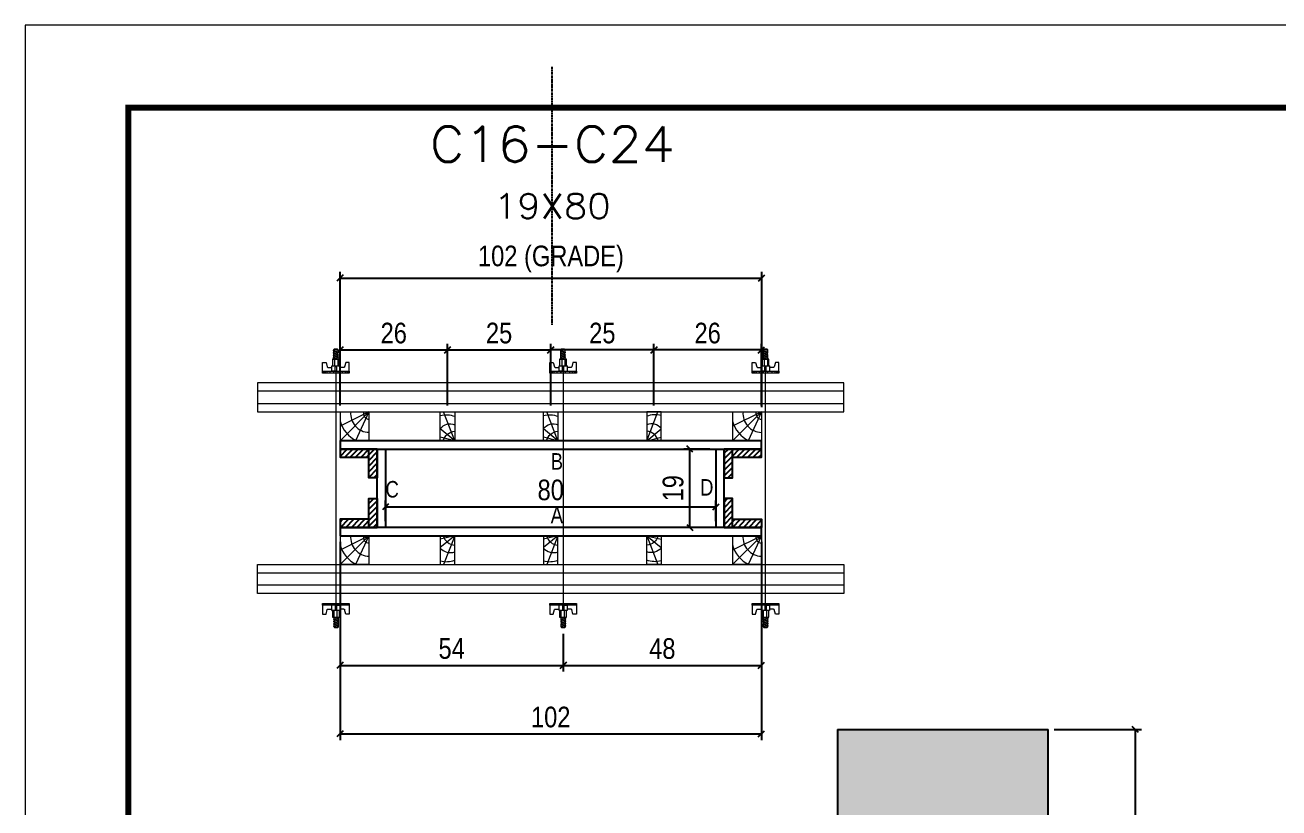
# Model space of a CAD drawing. Extents: x 71 to 6311, y -2991 to 2643.
# Drawn here: x 1656 to 2264, y -1171 to -791 of the extents above; entities that cross this region are included whole.
import ezdxf
from ezdxf.enums import TextEntityAlignment as Align

# ---------------------------------------------------------------- set-up
doc = ezdxf.new("R2010")
doc.units = 0
doc.linetypes.add('HIDDEN', pattern=[0.375, 0.25, -0.125])
for name, color, linetype in [('COTA', 241, 'Continuous'), ('NOMENCLATURA', 7, 'Continuous'), ('Painéis', 200, 'Continuous'), ('PONTALETE', 7, 'Continuous'), ('SARRAFO', 251, 'Continuous'), ('Texto de Titulo', 7, 'Continuous'), ('Texto Qtd Sarr', 242, 'Continuous')]:
    doc.layers.add(name, color=color, linetype=linetype)
for name, color, linetype, lineweight in [('Folhas', 255, 'Continuous', 9), ('Hachura', 251, 'Continuous', 9), ('Madeira', 126, 'Continuous', 18), ('Perfil Metálico', 224, 'Continuous', 18), ('Texto Seção', 7, 'Continuous', 15)]:
    doc.layers.add(name, color=color, linetype=linetype, lineweight=lineweight)
doc.styles.add('COTA TECNICA', font='techl___.ttf', dxfattribs={"height": 10})
doc.styles.add('COTA TECNICA 2X', font='techl___.ttf', dxfattribs={"height": 10})
doc.styles.add('ROMANS', font='romans.shx', dxfattribs={"oblique": 19})
doc.styles.get("Standard").update_dxf_attribs({"font": 'arial.ttf'})
doc.dimstyles.new('PAINEL-NOVA', dxfattribs={"dimtxt": 10, "dimasz": 3, "dimexe": 3, "dimexo": 3, "dimgap": 3, "dimtad": 1, "dimdec": 1, "dimzin": 12, "dimdsep": 46, "dimtxsty": 'COTA TECNICA', "dimblk1": 'OBLIQUE', "dimblk2": 'OBLIQUE', "dimsah": 1, "dimcen": 0.9, "dimclrd": 4, "dimclre": 4, "dimclrt": 240, "dimadec": 1, "dimazin": 3, "dimtfac": 1, "dimtdec": 1, "dimtix": 1, "dimtmove": 0, "dimatfit": 3, "dimfxl": 1, "dimtolj": 1, "dimtzin": 12, "dimarcsym": 0})
doc.dimstyles.new('SECAO PILAR', dxfattribs={"dimtxt": 10, "dimasz": 3, "dimexe": 3, "dimexo": 3, "dimgap": 3, "dimtad": 1, "dimdec": 1, "dimlfac": 0.5, "dimzin": 12, "dimdsep": 46, "dimtxsty": 'COTA TECNICA 2X', "dimblk1": 'OBLIQUE', "dimblk2": 'OBLIQUE', "dimsah": 1, "dimcen": 0.9, "dimclrd": 256, "dimclre": 256, "dimclrt": 256, "dimadec": 1, "dimazin": 3, "dimtfac": 1, "dimtdec": 1, "dimtmove": 0, "dimatfit": 3, "dimfxl": 1, "dimtolj": 1, "dimtzin": 12, "dimarcsym": 0})
pattern_1 = [(46, (3496.0038, -1174.8532), (-1.3703423, 1.3233242), [])]
pattern_2 = [(46, (3496.0038, -1186.8532), (-1.3703423, 1.3233242), [])]
pattern_3 = [(46, (3376.0038, -1174.8532), (-1.3703423, 1.3233242), [])]
pattern_4 = [(46, (3376.0038, -1186.8532), (-1.3703423, 1.3233242), [])]

# ---------------------------------------------------------------- blocks, each defined once
blk = doc.blocks.new('9999999999')
at = {"layer": 'Folhas'}
blk.add_lwpolyline([(0, 0), (1485, 0), (1485, 1050), (0, 1050)], close=True, dxfattribs=at)
at = {"layer": 'Folhas', "color": 30, "const_width": 3}
blk.add_lwpolyline([(1396.18, 1010), (50, 1010), (50, 40), (1396.18, 40)], dxfattribs=at)
blk = doc.blocks.new('_Oblique')
at = {"color": 0, "linetype": 'ByBlock', "lineweight": -2}
blk.add_line((-0.5, -0.5), (0.5, 0.5), dxfattribs=at)
blk = doc.blocks.new('*D409')
at = {"layer": 'COTA', "lineweight": -2, "transparency": 16777216}
for p, q in [((1809, -1041.85), (1809, -1137.84)), ((2013, -1041.85), (2013, -1137.84)), ((1809, -1134.84), (2013, -1134.84))]:
    blk.add_line(p, q, dxfattribs=at)
at = {"layer": 'Defpoints', "color": 0, "transparency": 16777216}
for p in [(1809, -1038.85), (2013, -1038.85), (2013, -1134.84)]:
    blk.add_point(p, dxfattribs=at)
at = {"layer": 'COTA', "lineweight": -2, "transparency": 16777216, "xscale": 3, "yscale": 3, "zscale": 3, "rotation": 180}
blk.add_blockref('_Oblique', (1809, -1134.84), dxfattribs=at)
at = {"layer": 'COTA', "lineweight": -2, "transparency": 16777216, "xscale": 3, "yscale": 3, "zscale": 3}
blk.add_blockref('_Oblique', (2013, -1134.84), dxfattribs=at)
at = {"layer": 'COTA', "transparency": 16777216, "insert": (1911, -1126.74), "char_height": 10, "attachment_point": 5, "style": 'COTA TECNICA 2X'}
blk.add_mtext('\\A1;102', dxfattribs=at)
blk = doc.blocks.new('*D410')
at = {"layer": 'COTA', "lineweight": -2, "transparency": 16777216}
for p, q in [((1831, -1031.85), (1831, -1021.85)), ((1831, -1024.85), (1991, -1024.85)), ((1991, -1031.85), (1991, -1021.85))]:
    blk.add_line(p, q, dxfattribs=at)
at = {"layer": 'Defpoints', "color": 0, "transparency": 16777216}
for p in [(1991, -1024.85), (1831, -1034.85), (1991, -1034.85)]:
    blk.add_point(p, dxfattribs=at)
at = {"layer": 'COTA', "lineweight": -2, "transparency": 16777216, "xscale": 3, "yscale": 3, "zscale": 3, "rotation": 180}
blk.add_blockref('_Oblique', (1831, -1024.85), dxfattribs=at)
at = {"layer": 'COTA', "lineweight": -2, "transparency": 16777216, "xscale": 3, "yscale": 3, "zscale": 3}
blk.add_blockref('_Oblique', (1991, -1024.85), dxfattribs=at)
at = {"layer": 'COTA', "transparency": 16777216, "insert": (1911, -1016.73), "char_height": 10, "attachment_point": 5, "style": 'COTA TECNICA 2X'}
blk.add_mtext('\\A1;80', dxfattribs=at)
blk = doc.blocks.new('B1A.E')
at = {"layer": 'Madeira', "linetype": 'ByBlock', "ltscale": 0.05}
for p, q in [((0, 7), (0, 0)), ((0, 7), (0, 0)), ((7, 7), (7, 0)), ((7, 7), (7, 0))]:
    blk.add_line(p, q, dxfattribs=at)
at = {"layer": 'Madeira', "ltscale": 0.05}
for p, q in [((0, 7), (7, 7)), ((7, 7), (0, 0)), ((7, 7), (0, 3.5)), ((7, 7), (3.77, 0)), ((7, 0), (0, 0))]:
    blk.add_line(p, q, dxfattribs=at)
for centre, radius, start, end in [((7.08, 6.57), 4.53, 174.4861, 268.9531), ((7.09, 6.61), 1.41, 163.7819, 266.2825), ((7.54, 7), 7.87, 196.5528, 242.8845)]:
    blk.add_arc(centre, radius, start, end, dxfattribs=at)
blk = doc.blocks.new('B1A.D')
at = {"layer": 'COTA', "linetype": 'ByBlock'}
blk.add_blockref('B1A.E', (-7, 0), dxfattribs=at)
blk = doc.blocks.new('B1B.E')
at = {"layer": 'Madeira', "linetype": 'ByBlock', "ltscale": 0.05}
for p, q in [((0, 0), (0, -7)), ((0, 0), (0, -7)), ((7, 0), (7, -7)), ((7, 0), (7, -7))]:
    blk.add_line(p, q, dxfattribs=at)
at = {"layer": 'Madeira', "ltscale": 0.05}
for p, q in [((0, 0), (7, 0)), ((7, 0), (0, -7)), ((7, 0), (0, -3.5)), ((7, 0), (3.77, -7)), ((7, -7), (0, -7))]:
    blk.add_line(p, q, dxfattribs=at)
for centre, radius, start, end in [((7.08, -0.43), 4.53, 174.4861, 268.9531), ((7.09, -0.39), 1.41, 163.7819, 266.2825), ((7.54, 0), 7.87, 196.5528, 242.8845)]:
    blk.add_arc(centre, radius, start, end, dxfattribs=at)
blk = doc.blocks.new('B1B.D')
at = {"layer": 'Madeira', "linetype": 'ByBlock', "ltscale": 0.05}
for p, q in [((-7, 0), (-7, -7)), ((-7, 0), (-7, -7)), ((0, 0), (0, -7)), ((0, 0), (0, -7))]:
    blk.add_line(p, q, dxfattribs=at)
at = {"layer": 'Madeira', "ltscale": 0.05}
for p, q in [((-7, 0), (0, 0)), ((0, 0), (-7, -7)), ((0, 0), (-7, -3.5)), ((0, 0), (-3.23, -7)), ((0, -7), (-7, -7))]:
    blk.add_line(p, q, dxfattribs=at)
for centre, radius, start, end in [((0.54, 0), 7.87, 196.5528, 242.8845), ((0.08, -0.44), 4.53, 174.4861, 268.9531), ((0.09, -0.39), 1.41, 163.7819, 266.2825)]:
    blk.add_arc(centre, radius, start, end, dxfattribs=at)
blk = doc.blocks.new('*D411')
at = {"layer": 'COTA', "lineweight": -2, "transparency": 16777216}
for p, q in [((1809, -971.05), (1809, -911.05)), ((1809, -914.05), (2013.19, -914.05)), ((2013.19, -976.64), (2013.19, -911.05))]:
    blk.add_line(p, q, dxfattribs=at)
at = {"layer": 'Defpoints', "color": 0, "transparency": 16777216}
for p in [(2013.19, -914.05), (1809, -974.05), (2013.19, -979.64)]:
    blk.add_point(p, dxfattribs=at)
at = {"layer": 'COTA', "lineweight": -2, "transparency": 16777216, "xscale": 3, "yscale": 3, "zscale": 3, "rotation": 180}
blk.add_blockref('_Oblique', (1809, -914.05), dxfattribs=at)
at = {"layer": 'COTA', "lineweight": -2, "transparency": 16777216, "xscale": 3, "yscale": 3, "zscale": 3}
blk.add_blockref('_Oblique', (2013.19, -914.05), dxfattribs=at)
at = {"layer": 'COTA', "transparency": 16777216, "insert": (1911.1, -904.83), "char_height": 10, "attachment_point": 5, "style": 'COTA TECNICA 2X'}
blk.add_mtext('\\A1;102 (GRADE)', dxfattribs=at)
blk = doc.blocks.new('MEIO PONTALETE')
at = {"layer": 'Madeira'}
for q in [(2.71, 7), (3.5, 2.88), (3.5, 0.87)]:
    blk.add_line((0, 0), q, dxfattribs=at)
blk.add_lwpolyline([(0, 0), (3.5, 0), (3.5, 7), (0, 7)], close=True, dxfattribs=at)
for centre, radius, start, end in [((2.04, 0.06), 6.23, 76.4499, 109.0913), ((1.09, 0.9), 3.19, 40.9063, 109.9847), ((-0.21, -0.78), 3.09, 14.6322, 86.0383)]:
    blk.add_arc(centre, radius, start, end, dxfattribs=at)
blk = doc.blocks.new('BLOCK 2')
at = {"layer": 'PONTALETE', "color": 1, "xscale": -2, "yscale": 2, "zscale": 2}
blk.add_blockref('MEIO PONTALETE', (131231.05, 34113.97), dxfattribs=at)
blk = doc.blocks.new('A2')
at = {"layer": 'COTA', "linetype": 'ByBlock'}
blk.add_blockref('BLOCK 2', (-131205.24, -34118.58), dxfattribs=at)
blk = doc.blocks.new('B2A')
at = {"layer": 'COTA', "linetype": 'ByBlock', "xscale": 10, "yscale": 10, "zscale": 10}
blk.add_blockref('A2', (-188.1, 46), dxfattribs=at)
blk = doc.blocks.new('B2A.E')
at = {"layer": 'COTA', "linetype": 'ByBlock', "xscale": 0.05000874370170691, "yscale": 0.05000874370170691, "zscale": 0.05000874370170691}
blk.add_blockref('B2A', (0, 0), dxfattribs=at)
blk = doc.blocks.new('B2B.E')
at = {"layer": 'COTA', "linetype": 'ByBlock'}
blk.add_blockref('B2A.E', (0, -7), dxfattribs=at)
blk = doc.blocks.new('*D412')
at = {"layer": 'COTA', "lineweight": -2, "transparency": 16777216}
for p, q in [((1809, -975.85), (1809, -945.85)), ((1861.01, -975.85), (1861.01, -945.85)), ((1809, -948.85), (1861.01, -948.85))]:
    blk.add_line(p, q, dxfattribs=at)
at = {"layer": 'Defpoints', "color": 0, "transparency": 16777216}
for p in [(1861.01, -948.85), (1809, -978.85), (1861.01, -978.85)]:
    blk.add_point(p, dxfattribs=at)
at = {"layer": 'COTA', "lineweight": -2, "transparency": 16777216, "xscale": 3, "yscale": 3, "zscale": 3, "rotation": 180}
blk.add_blockref('_Oblique', (1809, -948.85), dxfattribs=at)
at = {"layer": 'COTA', "lineweight": -2, "transparency": 16777216, "xscale": 3, "yscale": 3, "zscale": 3}
blk.add_blockref('_Oblique', (1861.01, -948.85), dxfattribs=at)
at = {"layer": 'COTA', "transparency": 16777216, "insert": (1835, -940.75), "char_height": 10, "attachment_point": 5, "style": 'COTA TECNICA 2X'}
blk.add_mtext('\\A1;26', dxfattribs=at)
blk = doc.blocks.new('C')
at = {"layer": 'Hachura', "color": 0}
for p, q in [((0, 3.22), (0, -3.22)), ((0.45, 3.22), (0, 3.22)), ((0.46, 3.16), (0, 3.16)), ((0.46, 3.05), (0, 3.05)), ((0.45, -3.23), (0.45, 3.22)), ((0.45, 3.22), (2.58, 3.22)), ((2.58, 3.22), (2.58, 2.39)), ((0.46, 2.88), (0, 2.88)), ((0, 2.75), (0, -1.16)), ((0.46, 2.65), (0, 2.65)), ((0.46, 2.23), (0, 2.23)), ((0.46, 1.51), (0, 1.51)), ((0.39, 0.49), (0.17, 0.49)), ((1.74, 0.97), (0.45, 0.97)), ((1.45, 0.1), (0.45, 0.1)), ((1.35, 1.94), (1.35, 0.96)), ((2.58, 2.39), (1.47, 2.09)), ((1.74, -0.97), (1.74, 0.97)), ((1.74, 0.97), (1.74, 0.84)), ((1.74, 0.97), (1.74, 0.84)), ((1.74, 0.84), (3.35, 0.84)), ((3.35, 0.45), (1.74, 0.45)), ((3.32, 0.84), (3.32, -0.84)), ((3.35, 0.84), (3.35, -0.84)), ((3.68, 0.45), (3.35, 0.45)), ((3.84, -0.52), (3.35, 0.45)), ((3.35, 0.06), (3.67, -0.57)), ((3.68, 0.45), (4.16, -0.52)), ((3.72, 0.5), (4.25, -0.57)), ((4.37, -0.55), (3.83, 0.53)), ((4.15, 0.45), (3.93, 0.45)), ((4.42, -0.52), (3.93, 0.45)), ((4.15, 0.45), (4.26, 0.45)), ((4.26, 0.45), (4.74, -0.52)), ((4.3, 0.5), (4.83, -0.57)), ((4.95, -0.55), (4.41, 0.53)), ((4.51, 0.45), (4.84, 0.45)), ((5, -0.52), (4.51, 0.45)), ((4.84, 0.45), (5.32, -0.52)), ((4.88, 0.5), (5.41, -0.57)), ((5.53, -0.55), (4.99, 0.53)), ((5.58, -0.52), (5.09, 0.45)), ((5.42, 0.45), (5.09, 0.45)), ((5.58, -0.52), (5.09, 0.45)), ((5.42, 0.45), (5.74, -0.19)), ((5.46, 0.5), (5.74, -0.07)), ((5.74, 0.19), (5.57, 0.53)), ((5.74, 0.32), (5.68, 0.45)), ((5.68, 0.45), (5.74, 0.45)), ((5.74, 0.45), (5.9, 0.29)), ((5.74, 0.45), (5.74, -0.52)), ((5.9, -0.36), (5.9, 0.29)), ((0.45, 0), (0, 0)), ((0.46, -1.52), (0, -1.52)), ((0.46, -2.23), (0, -2.23)), ((0.46, -2.65), (0, -2.65)), ((0.46, -2.88), (0, -2.88)), ((0.08, -0.48), (0.29, -0.48)), ((0.29, -0.48), (0.4, -0.48)), ((0.45, 0), (0.45, -0.97)), ((0.45, -0.16), (1.45, -0.16)), ((0.45, -0.65), (0.45, -0.32)), ((0.45, -3.23), (0.45, -0.65)), ((0.45, -0.97), (1.74, -0.97)), ((1.35, -1.94), (1.35, -0.97)), ((2.58, -2.39), (1.47, -2.1)), ((3.35, -0.32), (1.74, -0.32)), ((3.35, -0.84), (1.74, -0.84)), ((2.58, -3.23), (2.58, -2.39)), ((3.35, -0.07), (3.58, -0.52)), ((3.35, -0.52), (3.58, -0.52)), ((3.84, -0.52), (4.16, -0.52)), ((4.42, -0.52), (4.74, -0.52)), ((4.63, -0.52), (4.74, -0.52)), ((5, -0.52), (5.32, -0.52)), ((5.58, -0.52), (5.74, -0.52)), ((5.74, -0.52), (5.9, -0.36)), ((5.74, -0.52), (5.74, -0.52)), ((0.46, -3.05), (0, -3.05)), ((0.46, -3.16), (0, -3.16)), ((0, -3.22), (2.57, -3.22))]:
    blk.add_line(p, q, dxfattribs=at)
for centre, radius, start, end in [((1.52, 1.94), 0.161, 104.7436, 180), ((1.44, -0.03), 0.129, 272.695, 87.305), ((3.81, 0.39), 0.143, 25.5688, 154.4312), ((4.39, 0.39), 0.143, 25.5688, 154.4312), ((4.97, 0.39), 0.143, 25.5688, 154.4312), ((5.55, 0.39), 0.143, 25.5688, 154.4312), ((0.17, -0.37), 0.174, 221.744, 317.8592), ((1.52, -1.94), 0.161, 180, 255.2564), ((3.71, -0.4), 0.174, 222.1408, 318.256), ((4.29, -0.4), 0.174, 222.1408, 318.256), ((4.87, -0.4), 0.174, 222.1408, 318.256), ((5.45, -0.4), 0.174, 222.1408, 318.256), ((5.61, -0.4), 0.174, 317.8592, 318.256)]:
    blk.add_arc(centre, radius, start, end, dxfattribs=at)
blk = doc.blocks.new('PAR.CIM')
at = {"layer": 'Hachura', "linetype": 'Continuous', "xscale": -1, "rotation": 270}
blk.add_blockref('C', (0, 0), dxfattribs=at)
blk = doc.blocks.new('PAR.BAI')
at = {"layer": 'Hachura', "linetype": 'Continuous', "xscale": -1, "rotation": 90}
blk.add_blockref('C', (0, 0), dxfattribs=at)
blk = doc.blocks.new('*D413')
at = {"layer": 'COTA', "lineweight": -2, "transparency": 16777216}
for p, q in [((1809, -1069.85), (1809, -1104.65)), ((1917.07, -1086.45), (1917.07, -1104.65)), ((1809, -1101.65), (1917.07, -1101.65))]:
    blk.add_line(p, q, dxfattribs=at)
at = {"layer": 'Defpoints', "color": 0, "transparency": 16777216}
for p in [(1809, -1066.85), (1917.07, -1083.45), (1917.07, -1101.65)]:
    blk.add_point(p, dxfattribs=at)
at = {"layer": 'COTA', "lineweight": -2, "transparency": 16777216, "xscale": 3, "yscale": 3, "zscale": 3, "rotation": 180}
blk.add_blockref('_Oblique', (1809, -1101.65), dxfattribs=at)
at = {"layer": 'COTA', "lineweight": -2, "transparency": 16777216, "xscale": 3, "yscale": 3, "zscale": 3}
blk.add_blockref('_Oblique', (1917.07, -1101.65), dxfattribs=at)
at = {"layer": 'COTA', "transparency": 16777216, "insert": (1863.04, -1093.54), "char_height": 10, "attachment_point": 5, "style": 'COTA TECNICA 2X'}
blk.add_mtext('\\A1;54', dxfattribs=at)
blk = doc.blocks.new('*D437')
at = {"layer": 'COTA', "lineweight": -2, "transparency": 16777216}
for p, q in [((1917.07, -1086.45), (1917.07, -1104.65)), ((2013, -1086.45), (2013, -1104.65)), ((1917.07, -1101.65), (2013, -1101.65))]:
    blk.add_line(p, q, dxfattribs=at)
at = {"layer": 'Defpoints', "color": 0, "transparency": 16777216}
for p in [(1917.07, -1083.45), (2013, -1083.45), (2013, -1101.65)]:
    blk.add_point(p, dxfattribs=at)
at = {"layer": 'COTA', "lineweight": -2, "transparency": 16777216, "xscale": 3, "yscale": 3, "zscale": 3, "rotation": 180}
blk.add_blockref('_Oblique', (1917.07, -1101.65), dxfattribs=at)
at = {"layer": 'COTA', "lineweight": -2, "transparency": 16777216, "xscale": 3, "yscale": 3, "zscale": 3}
blk.add_blockref('_Oblique', (2013, -1101.65), dxfattribs=at)
at = {"layer": 'COTA', "transparency": 16777216, "insert": (1965.04, -1093.56), "char_height": 10, "attachment_point": 5, "style": 'COTA TECNICA 2X'}
blk.add_mtext('\\A1;48', dxfattribs=at)
blk = doc.blocks.new('*D256')
at = {"layer": 'COTA', "color": 4, "linetype": 'Continuous', "lineweight": -2, "ltscale": 30, "transparency": 16777216}
for p, q in [((2154.82, -1132.71), (2197.09, -1132.71)), ((2194.09, -1246.71), (2194.09, -1132.71)), ((2154.82, -1246.71), (2197.09, -1246.71))]:
    blk.add_line(p, q, dxfattribs=at)
at = {"layer": 'Defpoints', "color": 0, "linetype": 'Continuous', "ltscale": 30, "transparency": 16777216}
for p in [(2151.82, -1132.71), (2194.09, -1132.71), (2151.82, -1246.71)]:
    blk.add_point(p, dxfattribs=at)
at = {"layer": 'COTA', "color": 4, "linetype": 'Continuous', "lineweight": -2, "ltscale": 30, "transparency": 16777216, "xscale": 3, "yscale": 3, "zscale": 3}
for p, rotation in [((2194.09, -1132.71), 90), ((2194.09, -1246.71), 270)]:
    blk.add_blockref('_Oblique', p, dxfattribs=dict(at, rotation=rotation))
at = {"layer": 'COTA', "color": 240, "linetype": 'Continuous', "ltscale": 30, "transparency": 16777216, "insert": (2186.01, -1189.71), "char_height": 10, "attachment_point": 5, "rotation": 90, "style": 'COTA TECNICA'}
blk.add_mtext('\\A1;114', dxfattribs=at)
blk = doc.blocks.new('*D438')
at = {"layer": 'COTA', "lineweight": -2, "transparency": 16777216}
for p, q in [((1988, -996.85), (1975.38, -996.85)), ((1978.38, -1034.85), (1978.38, -996.85)), ((1988, -1034.85), (1975.38, -1034.85))]:
    blk.add_line(p, q, dxfattribs=at)
at = {"layer": 'Defpoints', "color": 0, "transparency": 16777216}
for p in [(1978.38, -996.85), (1991, -996.85), (1991, -1034.85)]:
    blk.add_point(p, dxfattribs=at)
at = {"layer": 'COTA', "lineweight": -2, "transparency": 16777216, "xscale": 3, "yscale": 3, "zscale": 3}
for p, rotation in [((1978.38, -996.85), 90), ((1978.38, -1034.85), 270)]:
    blk.add_blockref('_Oblique', p, dxfattribs=dict(at, rotation=rotation))
at = {"layer": 'COTA', "transparency": 16777216, "insert": (1970.29, -1015.85), "char_height": 10, "attachment_point": 5, "rotation": 90, "style": 'COTA TECNICA 2X'}
blk.add_mtext('\\A1;19', dxfattribs=at)
blk = doc.blocks.new('titulo1')
at = {"layer": 'Defpoints', "color": 252, "linetype": 'HIDDEN', "ltscale": 2}
blk.add_line((0, 0), (0, 125), dxfattribs=at)
at = {"layer": 'Defpoints', "style": 'ROMANS', "oblique": 15}
blk.add_attdef('FOLHA', text='', height=10, dxfattribs=at).set_placement((0, 15.58), align=Align.MIDDLE_CENTER)
at = {"layer": 'Texto Qtd Sarr', "color": 3, "style": 'ROMANS', "oblique": 15}
for tag, height, p in [('TITULO', 17, (0, 71.45)), ('SEÇÃO', 12, (0, 41.55))]:
    blk.add_attdef(tag, text='', height=height, dxfattribs=at).set_placement(p, align=Align.MIDDLE_CENTER)
blk = doc.blocks.new('*D427')
at = {"layer": 'COTA', "lineweight": -2, "transparency": 16777216}
for p, q in [((1961, -975.85), (1961, -945.85)), ((2013, -975.85), (2013, -945.85)), ((2013, -948.85), (1961, -948.85))]:
    blk.add_line(p, q, dxfattribs=at)
at = {"layer": 'Defpoints', "color": 0, "transparency": 16777216}
for p in [(1961, -948.85), (1961, -978.85), (2013, -978.85)]:
    blk.add_point(p, dxfattribs=at)
at = {"layer": 'COTA', "lineweight": -2, "transparency": 16777216, "xscale": 3, "yscale": 3, "zscale": 3, "rotation": 180}
blk.add_blockref('_Oblique', (1961, -948.85), dxfattribs=at)
at = {"layer": 'COTA', "lineweight": -2, "transparency": 16777216, "xscale": 3, "yscale": 3, "zscale": 3}
blk.add_blockref('_Oblique', (2013, -948.85), dxfattribs=at)
at = {"layer": 'COTA', "transparency": 16777216, "insert": (1987, -940.75), "char_height": 10, "attachment_point": 5, "style": 'COTA TECNICA 2X'}
blk.add_mtext('\\A1;26', dxfattribs=at)
blk = doc.blocks.new('*D428')
at = {"layer": 'COTA', "lineweight": -2, "transparency": 16777216}
for p, q in [((1861.01, -975.85), (1861.01, -945.85)), ((1911, -975.85), (1911, -945.85)), ((1861.01, -948.85), (1911, -948.85))]:
    blk.add_line(p, q, dxfattribs=at)
at = {"layer": 'Defpoints', "color": 0, "transparency": 16777216}
for p in [(1911, -948.85), (1861.01, -978.85), (1911, -978.85)]:
    blk.add_point(p, dxfattribs=at)
at = {"layer": 'COTA', "lineweight": -2, "transparency": 16777216, "xscale": 3, "yscale": 3, "zscale": 3, "rotation": 180}
blk.add_blockref('_Oblique', (1861.01, -948.85), dxfattribs=at)
at = {"layer": 'COTA', "lineweight": -2, "transparency": 16777216, "xscale": 3, "yscale": 3, "zscale": 3}
blk.add_blockref('_Oblique', (1911, -948.85), dxfattribs=at)
at = {"layer": 'COTA', "transparency": 16777216, "insert": (1886, -940.74), "char_height": 10, "attachment_point": 5, "style": 'COTA TECNICA 2X'}
blk.add_mtext('\\A1;25', dxfattribs=at)
blk = doc.blocks.new('*D429')
at = {"layer": 'COTA', "lineweight": -2, "transparency": 16777216}
for p, q in [((1911.01, -975.85), (1911.01, -945.85)), ((1961, -975.85), (1961, -945.85)), ((1961, -948.85), (1911.01, -948.85))]:
    blk.add_line(p, q, dxfattribs=at)
at = {"layer": 'Defpoints', "color": 0, "transparency": 16777216}
for p in [(1911.01, -948.85), (1911.01, -978.85), (1961, -978.85)]:
    blk.add_point(p, dxfattribs=at)
at = {"layer": 'COTA', "lineweight": -2, "transparency": 16777216, "xscale": 3, "yscale": 3, "zscale": 3, "rotation": 180}
blk.add_blockref('_Oblique', (1911.01, -948.85), dxfattribs=at)
at = {"layer": 'COTA', "lineweight": -2, "transparency": 16777216, "xscale": 3, "yscale": 3, "zscale": 3}
blk.add_blockref('_Oblique', (1961, -948.85), dxfattribs=at)
at = {"layer": 'COTA', "transparency": 16777216, "insert": (1936, -940.74), "char_height": 10, "attachment_point": 5, "style": 'COTA TECNICA 2X'}
blk.add_mtext('\\A1;25', dxfattribs=at)

msp = doc.modelspace()

# ---------------------------------------------------------------- hatches: boundary and pattern name
at = {"layer": 'COTA', "linetype": 'Continuous', "ltscale": 30}
h = msp.add_hatch(dxfattribs=at)
h.set_pattern_fill('AR-CONC', color=256, scale=0.05, angle=1)
h.set_pattern_definition([(51, (-3481.33, -14760.209), (9.121755, -0.637855), [0.9525, -10.4775]), (356, (-3481.33, -14760.209), (-1.928623, 9.520633), [0.762, -8.382029]), (101.451445, (-3480.57, -14760.262), (7.193132, 8.882778), [0.8095004, -8.904512]), (47.1842, (-3481.374, -14757.67), (13.588575, -1.865247), [1.42875, -15.71625]), (97.63556, (-3480.242, -14757.825), (11.65249, 12.576586), [1.214251, -13.35678]), (352.18415, (-3481.374, -14757.67), (11.65249, 12.576586), [1.142998, -12.572987]), (22, (-3480.093, -14758.282), (7.6688037, -4.9801793), [0.9525, -10.4775]), (327, (-3480.093, -14758.282), (2.9289046, 9.2619254), [0.762, -8.382]), (72.451445, (-3479.454, -14758.697), (10.5977083, 4.281746), [0.8095004, -8.904497]), (38.5, (-3481.33, -14760.209), (0.0806222, 4.2298032), [0, -8.2804, 0, -8.509, 0, -8.41375]), (8.5, (-3481.33, -14760.209), (3.2530547, 5.066574), [0, -4.8514, 0, -8.0899, 0, -3.20675]), (328.5, (-3484.1615, -14760.2585), (6.7834962, -0.1680745), [0, -3.175, 0, -9.906, 0, -13.1445]), (318.5, (-3485.4313, -14760.2807), (7.3831434, 1.4003915), [0, -4.1275, 0, -6.5786, 0, -9.3345])])
h.paths.add_polyline_path([(2151.819, -1132.71), (2049.819, -1132.71), (2049.819, -1246.71), (2083.819, -1246.71), (2151.819, -1246.71)])
h.paths.add_polyline_path([(2483.447, -1132.71), (2381.447, -1132.71), (2381.447, -1246.71), (2449.447, -1246.71), (2483.447, -1246.71)])
at = {"layer": 'SARRAFO', "linetype": 'Continuous', "ltscale": 30}
h = msp.add_hatch(dxfattribs=at)
h.set_pattern_fill('ANSI31', color=256, scale=0.6, angle=1)
h.set_pattern_definition(pattern_2)
h.paths.add_polyline_path([(1823.004, -996.853), (1809.004, -996.853), (1809.004, -1000.853), (1823.004, -1000.853)])
h = msp.add_hatch(dxfattribs=at)
h.set_pattern_fill('ANSI31', color=256, scale=0.6, angle=1)
h.set_pattern_definition(pattern_2)
h.paths.add_polyline_path([(1827.004, -996.853), (1823.004, -996.853), (1823.004, -1010.853), (1827.004, -1010.853)])
h = msp.add_hatch(dxfattribs=at)
h.set_pattern_fill('ANSI31', color=256, scale=0.6, angle=1)
h.set_pattern_definition(pattern_4)
h.paths.add_polyline_path([(1999.004, -996.853), (1995.004, -996.853), (1995.004, -1010.853), (1999.004, -1010.853)])
h = msp.add_hatch(dxfattribs=at)
h.set_pattern_fill('ANSI31', color=256, scale=0.6, angle=1)
h.set_pattern_definition(pattern_4)
h.paths.add_polyline_path([(2013.004, -996.853), (1999.004, -996.853), (1999.004, -1000.853), (2013.004, -1000.853)])
h = msp.add_hatch(dxfattribs=at)
h.set_pattern_fill('ANSI31', color=256, scale=0.6, angle=1)
h.set_pattern_definition(pattern_1)
h.paths.add_polyline_path([(1827.004, -1020.853), (1823.004, -1020.853), (1823.004, -1034.853), (1827.004, -1034.853)])
h = msp.add_hatch(dxfattribs=at)
h.set_pattern_fill('ANSI31', color=256, scale=0.6, angle=1)
h.set_pattern_definition(pattern_3)
h.paths.add_polyline_path([(1999.004, -1020.853), (1995.004, -1020.853), (1995.004, -1034.853), (1999.004, -1034.853)])
h = msp.add_hatch(dxfattribs=at)
h.set_pattern_fill('ANSI31', color=256, scale=0.6, angle=1)
h.set_pattern_definition(pattern_1)
h.paths.add_polyline_path([(1823.004, -1030.853), (1809.004, -1030.853), (1809.004, -1034.853), (1823.004, -1034.853)])
h = msp.add_hatch(dxfattribs=at)
h.set_pattern_fill('ANSI31', color=256, scale=0.6, angle=1)
h.set_pattern_definition(pattern_3)
h.paths.add_polyline_path([(2013.004, -1030.853), (1999.004, -1030.853), (1999.004, -1034.853), (2013.004, -1034.853)])

# ---------------------------------------------------------------- linework, layer by layer
at = {"layer": 'COTA', "linetype": 'Continuous', "ltscale": 30}
for q in [(2049.819, -1246.71), (2151.819, -1132.71)]:
    msp.add_line((2049.819, -1132.71), q, dxfattribs=at)
msp.add_lwpolyline([(2151.819, -1246.71), (2151.819, -1246.71), (2151.819, -1132.71)], dxfattribs=at)
at = {"layer": 'Hachura', "linetype": 'Continuous', "ltscale": 30}
for points in [[(1807.004, -960.053), (1807.004, -1071.653)], [(1917.004, -960.053), (1917.004, -1071.653)], [(2015.004, -1071.653), (2015.004, -960.053)]]:
    msp.add_lwpolyline(points, dxfattribs=at)
at = {"layer": 'Painéis', "linetype": 'Continuous', "ltscale": 30}
for points in [[(1809.004, -996.853), (2013.004, -996.853), (2013.004, -992.853), (1809.004, -992.853)], [(1809.004, -1038.853), (2013.004, -1038.853), (2013.004, -1034.853), (1809.004, -1034.853)]]:
    msp.add_lwpolyline(points, close=True, dxfattribs=at)
for points in [[(1827.004, -1034.853), (1827.004, -996.853)], [(1831.004, -996.853), (1831.004, -1034.853)], [(1991.004, -996.853), (1991.004, -1034.853)], [(1995.004, -1034.853), (1995.004, -996.853)]]:
    msp.add_lwpolyline(points, dxfattribs=at)
at = {"layer": 'Perfil Metálico', "linetype": 'Continuous', "ltscale": 30}
for points in [[(1769.004, -978.851), (2053.004, -978.851), (2053.004, -964.851), (1769.004, -964.851)], [(1769.004, -1052.853), (2053.004, -1052.853), (2053.004, -1066.853), (1769.004, -1066.853)]]:
    msp.add_lwpolyline(points, close=True, dxfattribs=at)
for points in [[(2053.004, -968.851), (1769.004, -968.851)], [(1769.004, -974.851), (2053.004, -974.851)], [(1769.004, -1056.853), (2053.004, -1056.853)], [(2053.004, -1062.853), (1769.004, -1062.853)]]:
    msp.add_lwpolyline(points, dxfattribs=at)
at = {"layer": 'SARRAFO', "linetype": 'Continuous', "ltscale": 30}
msp.add_line((1995.004, -1034.853), (2013.004, -1034.853), dxfattribs=at)
for points in [[(1827.004, -996.853), (1809.004, -996.853), (1809.004, -1000.853), (1823.004, -1000.853)], [(1827.004, -996.853), (1827.004, -1010.853), (1823.004, -1010.853), (1823.004, -996.853)], [(2013.004, -996.853), (1995.004, -996.853), (1995.004, -1010.853), (1999.004, -1010.853), (1999.004, -996.853)], [(1999.004, -1000.853), (2013.004, -1000.853), (2013.004, -996.853)], [(1823.004, -1034.853), (1823.004, -1020.853), (1827.004, -1020.853), (1827.004, -1034.853)], [(1999.004, -1034.853), (1999.004, -1020.853), (1995.004, -1020.853), (1995.004, -1034.853)], [(1823.004, -1030.853), (1809.004, -1030.853), (1809.004, -1034.853), (1827.004, -1034.853)], [(1999.004, -1030.853), (2013.004, -1030.853), (2013.004, -1034.853)]]:
    msp.add_lwpolyline(points, dxfattribs=at)

# ---------------------------------------------------------------- block references
at = {"layer": 'Folhas'}
msp.add_blockref('9999999999', (1656.471, -1841.496), dxfattribs=at)
at = {"layer": 'Hachura', "linetype": 'Continuous', "ltscale": 30, "xscale": 2, "yscale": 2, "zscale": 2}
for name, p in [('PAR.CIM', (1807.004, -960.053)), ('PAR.CIM', (1917.004, -960.053)), ('PAR.CIM', (2015.004, -960.053)), ('PAR.BAI', (1807.004, -1071.653)), ('PAR.BAI', (1917.004, -1071.653)), ('PAR.BAI', (2015.004, -1071.653))]:
    msp.add_blockref(name, p, dxfattribs=at)
at = {"layer": 'Madeira', "linetype": 'Continuous', "ltscale": 30, "yscale": 2, "zscale": 2}
for name, p, xscale in [('B1B.E', (1809.004, -978.853), 2), ('B2B.E', (1857.504, -978.853), 2), ('B2B.E', (1907.504, -978.853), 2), ('B2B.E', (1964.503, -978.853), -2), ('B1B.D', (2013.004, -978.851), 2), ('B1A.E', (1809.004, -1052.853), 2), ('B1A.D', (2013.004, -1052.853), 2)]:
    msp.add_blockref(name, p, dxfattribs=dict(at, xscale=xscale))
at = {"layer": 'Madeira', "linetype": 'Continuous', "ltscale": 30, "yscale": 2, "zscale": 2, "rotation": 180}
for p, xscale in [((1857.504, -1052.853), -2), ((1907.504, -1052.853), -2), ((1964.503, -1052.853), 2)]:
    msp.add_blockref('B2B.E', p, dxfattribs=dict(at, xscale=xscale))
at = {"layer": 'Texto Seção'}
ref = msp.add_blockref('titulo1', (1911.752, -936.675), dxfattribs=at)
ref.add_attrib('TITULO', 'C16-C24', dxfattribs={"layer": 'Texto de Titulo', "color": 7, "height": 17, "style": 'ROMANS', "width": 1.1}).set_placement((1911.752, -849.175), align=Align.MIDDLE_CENTER)
ref.add_attrib('SEÇÃO', '19X80', dxfattribs={"layer": 'Texto de Titulo', "color": 7, "height": 12, "style": 'ROMANS', "width": 1.1}).set_placement((1911.752, -879.175), align=Align.MIDDLE_CENTER)

# ---------------------------------------------------------------- texts
at = {"layer": 'NOMENCLATURA', "linetype": 'Continuous', "ltscale": 30, "width": 0.8}
for s, p in [('B', (1910.996, -1006.853)), ('C', (1831.004, -1020.354)), ('D', (1983.332, -1019.418)), ('A', (1910.996, -1032.853))]:
    msp.add_text(s, height=8, dxfattribs=at).set_placement(p)

# ---------------------------------------------------------------- dimensions: what is measured, and where the dimension line sits
at = {"layer": 'COTA'}
dim = msp.add_linear_dim(base=(2013.187, -914.053), p1=(1809.004, -974.053), p2=(2013.187, -979.639), text='102 (GRADE)', dimstyle='SECAO PILAR', override={"dimtmove": 1}, dxfattribs=at)
dim.commit()
dim.dimension.update_dxf_attribs({"geometry": '*D411', "text_midpoint": (1911.095, -904.832)})
for base, p1, p2, picture, middle in [((1861.005, -948.853), (1809.004, -978.853), (1861.005, -978.851), '*D412', (1835.004, -940.751)), ((1911.004, -948.853), (1861.005, -978.851), (1911.004, -978.851), '*D428', (1886.004, -940.744)), ((1991.004, -1024.853), (1831.004, -1034.853), (1991.004, -1034.853), '*D410', (1911.004, -1016.729)), ((2013.004, -1134.838), (1809.004, -1038.853), (2013.004, -1038.853), '*D409', (1911.004, -1126.736)), ((1917.072, -1101.653), (1809.004, -1066.853), (1917.072, -1083.454), '*D413', (1863.038, -1093.544)), ((2013.004, -1101.653), (1917.072, -1083.454), (2013.004, -1083.454), '*D437', (1965.038, -1093.558))]:
    dim = msp.add_linear_dim(base=base, p1=p1, p2=p2, dimstyle='SECAO PILAR', override={"dimtmove": 1}, dxfattribs=at)
    dim.commit()
    dim.dimension.update_dxf_attribs({"geometry": picture, "text_midpoint": middle})
for base, p1, p2, angle, picture, middle in [((1911.006, -948.853), (1961.003, -978.851), (1911.006, -978.851), 180, '*D429', (1936.004, -940.744)), ((1961.003, -948.853), (2013.004, -978.853), (1961.003, -978.851), 180, '*D427', (1987.003, -940.751)), ((1978.378, -996.853), (1991.004, -1034.853), (1991.004, -996.853), 90, '*D438', (1970.29, -1015.853))]:
    dim = msp.add_linear_dim(base=base, p1=p1, p2=p2, angle=angle, dimstyle='SECAO PILAR', override={"dimtmove": 1}, dxfattribs=at)
    dim.commit()
    dim.dimension.update_dxf_attribs({"geometry": picture, "text_midpoint": middle})
at = {"layer": 'COTA', "linetype": 'Continuous', "ltscale": 30}
dim = msp.add_linear_dim(base=(2194.086, -1132.71), p1=(2151.819, -1246.71), p2=(2151.819, -1132.71), angle=90, dimstyle='PAINEL-NOVA', dxfattribs=at)
dim.commit()
dim.dimension.update_dxf_attribs({"geometry": '*D256', "text_midpoint": (2186.012, -1189.71)})

doc.saveas('drawing.dxf')
